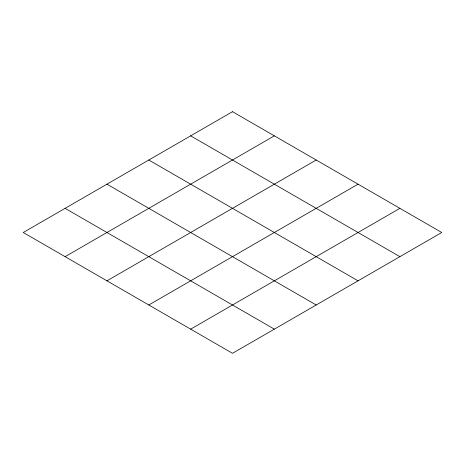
<?xml version="1.0" encoding="UTF-8"?>
<svg xmlns="http://www.w3.org/2000/svg" width="465" height="465" viewBox="0 0 465 465"><rect width="100%" height="100%" fill="white"/><g stroke="black" fill="none" stroke-linecap="round" stroke-linejoin="round"><path stroke-width="0.7" d="M65.1 256.663L274.35 135.85M106.95 280.825L316.2 160.012M148.8 304.988L358.05 184.175M190.65 329.15L399.9 208.337M190.65 135.85L399.9 256.663M148.8 160.012L358.05 280.825M106.95 184.175L316.2 304.988M65.1 208.337L274.35 329.15M232.5 111.693L23.25 232.5L232.5 353.307L441.75 232.5L232.5 111.693"/></g></svg>
